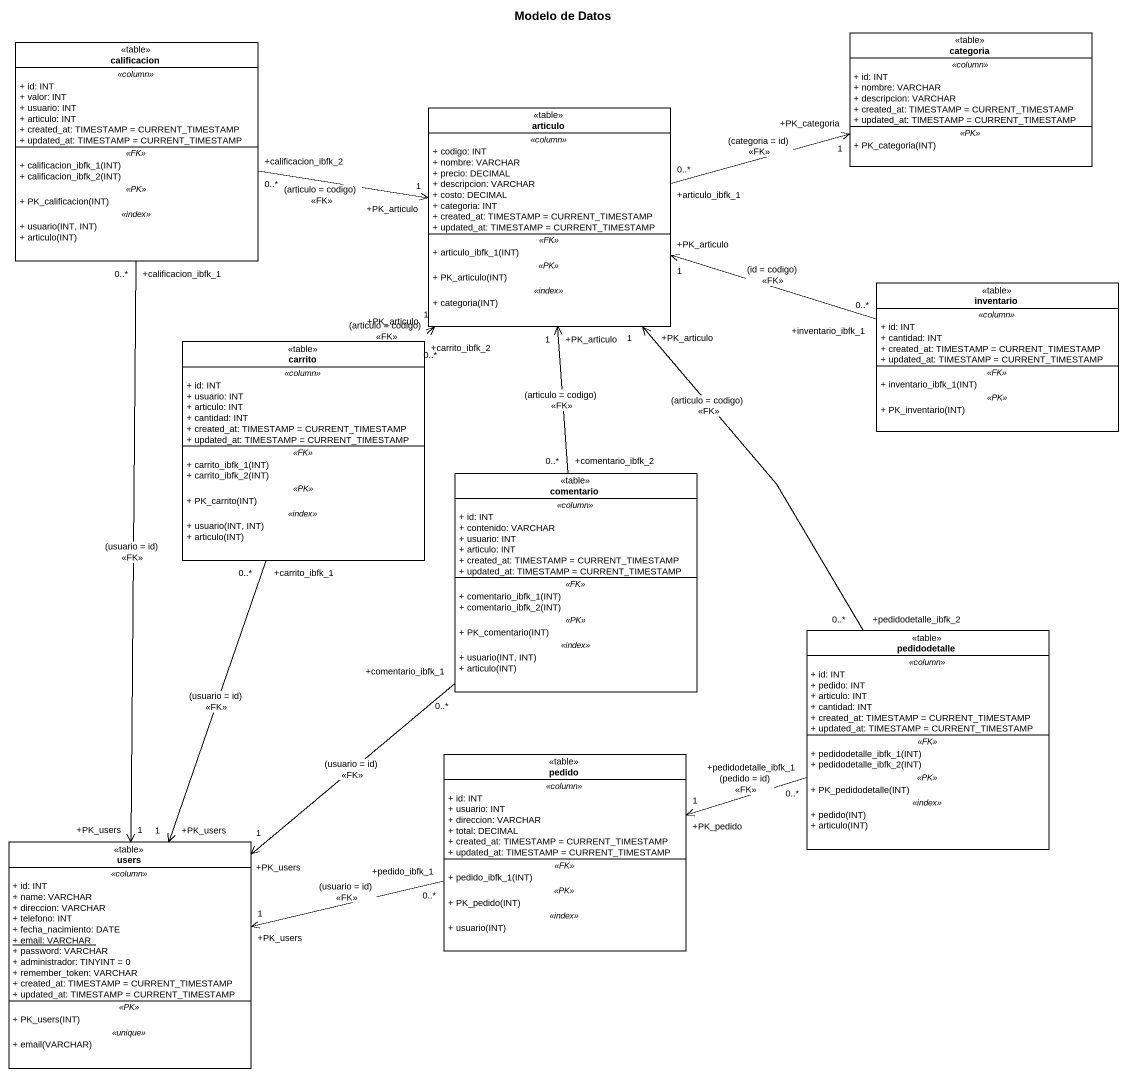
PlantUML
@startuml
title Modelo de Datos
hide circle
hide empty members
skinparam classAttributeIconSize 0
class calificacion <<table>> {
  .. <<column>> ..
  + id: INT
  + valor: INT
  + usuario: INT
  + articulo: INT
  + created_at: TIMESTAMP = CURRENT_TIMESTAMP
  + updated_at: TIMESTAMP = CURRENT_TIMESTAMP
  .. <<FK>> ..
  + calificacion_ibfk_1(INT)
  + calificacion_ibfk_2(INT)
  .. <<PK>> ..
  + PK_calificacion(INT)
  .. <<index>> ..
  + usuario(INT, INT)
  + articulo(INT)
}
class categoria <<table>> {
  .. <<column>> ..
  + id: INT
  + nombre: VARCHAR
  + descripcion: VARCHAR
  + created_at: TIMESTAMP = CURRENT_TIMESTAMP
  + updated_at: TIMESTAMP = CURRENT_TIMESTAMP
  .. <<PK>> ..
  + PK_categoria(INT)
}
class articulo <<table>> {
  .. <<column>> ..
  + codigo: INT
  + nombre: VARCHAR
  + precio: DECIMAL
  + descripcion: VARCHAR
  + costo: DECIMAL
  + categoria: INT
  + created_at: TIMESTAMP = CURRENT_TIMESTAMP
  + updated_at: TIMESTAMP = CURRENT_TIMESTAMP
  .. <<FK>> ..
  + articulo_ibfk_1(INT)
  .. <<PK>> ..
  + PK_articulo(INT)
  .. <<index>> ..
  + categoria(INT)
}
class inventario <<table>> {
  .. <<column>> ..
  + id: INT
  + cantidad: INT
  + created_at: TIMESTAMP = CURRENT_TIMESTAMP
  + updated_at: TIMESTAMP = CURRENT_TIMESTAMP
  .. <<FK>> ..
  + inventario_ibfk_1(INT)
  .. <<PK>> ..
  + PK_inventario(INT)
}
class carrito <<table>> {
  .. <<column>> ..
  + id: INT
  + usuario: INT
  + articulo: INT
  + cantidad: INT
  + created_at: TIMESTAMP = CURRENT_TIMESTAMP
  + updated_at: TIMESTAMP = CURRENT_TIMESTAMP
  .. <<FK>> ..
  + carrito_ibfk_1(INT)
  + carrito_ibfk_2(INT)
  .. <<PK>> ..
  + PK_carrito(INT)
  .. <<index>> ..
  + usuario(INT, INT)
  + articulo(INT)
}
class comentario <<table>> {
  .. <<column>> ..
  + id: INT
  + contenido: VARCHAR
  + usuario: INT
  + articulo: INT
  + created_at: TIMESTAMP = CURRENT_TIMESTAMP
  + updated_at: TIMESTAMP = CURRENT_TIMESTAMP
  .. <<FK>> ..
  + comentario_ibfk_1(INT)
  + comentario_ibfk_2(INT)
  .. <<PK>> ..
  + PK_comentario(INT)
  .. <<index>> ..
  + usuario(INT, INT)
  + articulo(INT)
}
class pedidodetalle <<table>> {
  .. <<column>> ..
  + id: INT
  + pedido: INT
  + articulo: INT
  + cantidad: INT
  + created_at: TIMESTAMP = CURRENT_TIMESTAMP
  + updated_at: TIMESTAMP = CURRENT_TIMESTAMP
  .. <<FK>> ..
  + pedidodetalle_ibfk_1(INT)
  + pedidodetalle_ibfk_2(INT)
  .. <<PK>> ..
  + PK_pedidodetalle(INT)
  .. <<index>> ..
  + pedido(INT)
  + articulo(INT)
}
class pedido <<table>> {
  .. <<column>> ..
  + id: INT
  + usuario: INT
  + direccion: VARCHAR
  + total: DECIMAL
  + created_at: TIMESTAMP = CURRENT_TIMESTAMP
  + updated_at: TIMESTAMP = CURRENT_TIMESTAMP
  .. <<FK>> ..
  + pedido_ibfk_1(INT)
  .. <<PK>> ..
  + PK_pedido(INT)
  .. <<index>> ..
  + usuario(INT)
}
class users <<table>> {
  .. <<column>> ..
  + id: INT
  + name: VARCHAR
  + direccion: VARCHAR
  + telefono: INT
  + fecha_nacimiento: DATE
  {static} + email: VARCHAR
  + password: VARCHAR
  + administrador: TINYINT = 0
  + remember_token: VARCHAR
  + created_at: TIMESTAMP = CURRENT_TIMESTAMP
  + updated_at: TIMESTAMP = CURRENT_TIMESTAMP
  .. <<PK>> ..
  + PK_users(INT)
  .. <<unique>> ..
  + email(VARCHAR)
}
calificacion "+calificacion_ibfk_2\n0..*" -right-> "+PK_articulo\n1" articulo : (articulo = codigo)\n<<FK>>
calificacion "+calificacion_ibfk_1\n0..*" --> "+PK_users\n1" users : (usuario = id)\n<<FK>>
articulo "+articulo_ibfk_1\n0..*" -right-> "+PK_categoria\n1" categoria : (categoria = id)\n<<FK>>
inventario "+inventario_ibfk_1\n0..*" -left-> "+PK_articulo\n1" articulo : (id = codigo)\n<<FK>>
carrito "+carrito_ibfk_2\n0..*" -up-> "+PK_articulo\n1" articulo : (articulo = codigo)\n<<FK>>
carrito "+carrito_ibfk_1\n0..*" --> "+PK_users\n1" users : (usuario = id)\n<<FK>>
comentario "+comentario_ibfk_2\n0..*" -up-> "+PK_articulo\n1" articulo : (articulo = codigo)\n<<FK>>
comentario "+comentario_ibfk_1\n0..*" --> "+PK_users\n1" users : (usuario = id)\n<<FK>>
pedidodetalle "+pedidodetalle_ibfk_2\n0..*" -up-> "+PK_articulo\n1" articulo : (articulo = codigo)\n<<FK>>
pedidodetalle "+pedidodetalle_ibfk_1\n0..*" -left-> "+PK_pedido\n1" pedido : (pedido = id)\n<<FK>>
pedido "+pedido_ibfk_1\n0..*" -left-> "+PK_users\n1" users : (usuario = id)\n<<FK>>
@enduml
